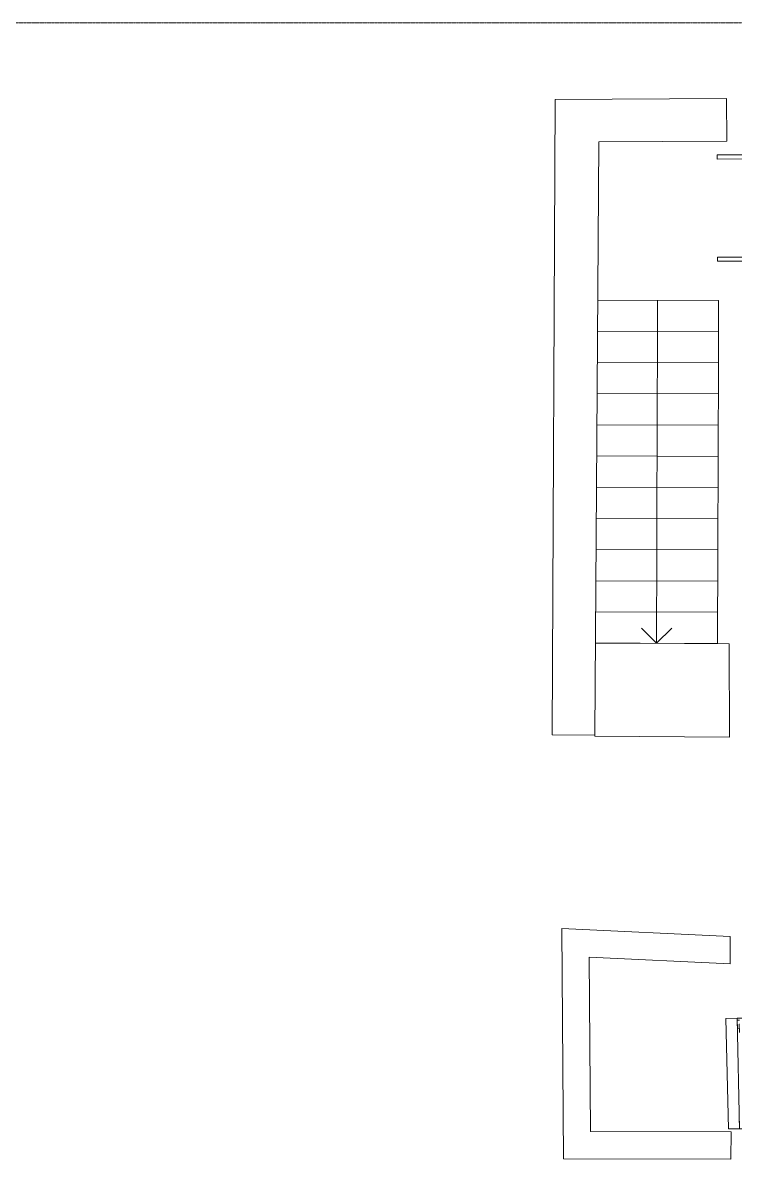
# Model space of a CAD drawing. Header units: millimetres. Extents: x -11886 to 379896, y -8130 to 47743.
# Drawn here: x 38924 to 45956, y 25631 to 36857 of the extents above; entities that cross this region are included whole.
import ezdxf

# ---------------------------------------------------------------- set-up
doc = ezdxf.new("R2010")
doc.units = ezdxf.units.MM
doc.linetypes.add('ADSK_Линия сетки', pattern=[25, 20, -2.5, 0, -2.5])
for name, color, linetype, lineweight in [('Лестницы', 7, 'Continuous', 18), ('Оси', 7, 'Continuous', 9), ('Перекрытие', 7, 'Continuous', 18), ('Стрелки вверх', 7, 'Continuous', 18)]:
    doc.layers.add(name, color=color, linetype=linetype, lineweight=lineweight)
doc.layers.add('Линии', color=7, linetype='Continuous', lineweight=9, true_color=0x00a600)

# ---------------------------------------------------------------- blocks, each defined once
blk = doc.blocks.new('AC_Окно_1Створка - 1091_5х1319h-807647-01 План 1-го этажа маркировочный')
at = {"layer": 'Линии', "color": 8, "lineweight": 18, "true_color": 0x808080}
for p, q in [((508, 408), (-584, 408)), ((-584, 408), (-584, 298)), ((508, 298), (508, 408)), ((-584, 298), (-584, 263)), ((-584, 298), (-549, 298)), ((-584, 298), (508, 298)), ((-564, 298), (-484, 298)), ((-484, 298), (-484, 296)), ((448, 278), (368, 278)), ((408, 298), (408, 278)), ((488, 298), (408, 298)), ((448, 276), (448, 278)), ((508, 298), (473, 298)), ((488, 275), (488, 298)), ((508, 298), (508, 239))]:
    blk.add_line(p, q, dxfattribs=at)

msp = doc.modelspace()

# ---------------------------------------------------------------- linework, layer by layer
at = {"layer": 'Лестницы'}
for p, q in [((45791.96, 34114.19), (44600.08, 34117.96)), ((45791.96, 34114.19), (44600.08, 34117.96)), ((45791.96, 34114.19), (45790.99, 33806.09)), ((45790.99, 33806.09), (44597.9, 33809.86)), ((45790.99, 33806.09), (44597.9, 33809.86)), ((45790.99, 33806.09), (45790.02, 33497.99)), ((45790.02, 33497.99), (44595.71, 33501.77)), ((45790.02, 33497.99), (44595.71, 33501.77)), ((45790.02, 33497.99), (45789.04, 33189.89)), ((45789.04, 33189.89), (44593.53, 33193.67)), ((45789.04, 33189.89), (44593.53, 33193.67)), ((45789.04, 33189.89), (45788.07, 32881.79)), ((45788.07, 32881.79), (44591.35, 32885.58)), ((45788.07, 32881.79), (44591.35, 32885.58)), ((45788.07, 32881.79), (45787.09, 32573.69)), ((45787.09, 32573.69), (44589.17, 32577.48)), ((45787.09, 32573.69), (44589.17, 32577.48)), ((45787.09, 32573.69), (45786.12, 32265.6)), ((45786.12, 32265.6), (44586.98, 32269.39)), ((45786.12, 32265.6), (44586.98, 32269.39)), ((45786.12, 32265.6), (45785.14, 31957.5)), ((45785.14, 31957.5), (44584.8, 31961.29)), ((45785.14, 31957.5), (44584.8, 31961.29)), ((45785.14, 31957.5), (45784.17, 31649.4)), ((45784.17, 31649.4), (44582.62, 31653.2)), ((45784.17, 31649.4), (44582.62, 31653.2)), ((45784.17, 31649.4), (45783.2, 31341.3)), ((45783.2, 31341.3), (44580.43, 31345.1)), ((45783.2, 31341.3), (44580.43, 31345.1)), ((45783.2, 31341.3), (45782.22, 31033.2)), ((45782.22, 31033.2), (44578.25, 31037.01)), ((45782.22, 31033.2), (44578.25, 31037.01)), ((45782.22, 31033.2), (45781.25, 30725.1)), ((45781.25, 30725.1), (44576.07, 30728.91))]:
    msp.add_line(p, q, dxfattribs=at)
at = {"layer": 'Линии', "color": 8, "lineweight": 18, "true_color": 0x808080}
for p, q in [((44149.77, 29822.73), (44177.45, 36098.02)), ((44177.45, 36098.02), (45868.96, 36107.48)), ((45871.3, 35688.48), (45868.96, 36107.48)), ((44611.16, 35681.44), (44569.64, 29821.94)), ((45871.3, 35688.48), (44611.16, 35681.44)), ((45777.54, 35550.91), (46033.21, 35551.54)), ((45777.64, 35510.41), (45777.54, 35550.91)), ((45777.64, 35510.41), (46033.21, 35511.04)), ((46033.21, 34541.04), (45780.01, 34540.42)), ((45780.1, 34500.92), (45780.01, 34540.42)), ((45780.1, 34500.92), (46033.21, 34501.53)), ((44568.76, 29820.88), (44149.77, 29822.73)), ((44568.77, 29821.95), (44568.76, 29820.88)), ((44569.64, 29821.94), (44568.77, 29821.95)), ((44260.32, 25635.51), (44243.4, 27910.9)), ((44243.4, 27910.9), (45906.28, 27832.37)), ((45907.24, 27562.03), (45906.28, 27832.37)), ((44515.51, 27627.75), (44528.32, 25904.7)), ((45907.24, 27562.03), (44515.51, 27627.75)), ((44528.32, 25904.7), (45914, 25900.5)), ((45913.19, 25630.5), (45914, 25900.5)), ((45913.19, 25630.5), (44260.32, 25635.51))]:
    msp.add_line(p, q, dxfattribs=at)
at = {"layer": 'Оси', "linetype": 'ADSK_Линия сетки'}
msp.add_line((-11086.22, 36856.79), (57141.72, 36856.79), dxfattribs=at)
at = {"layer": 'Перекрытие', "color": 136, "true_color": 0x008080}
for p, q in [((45896.08, 30722.14), (44576.09, 30731.49)), ((45899.34, 29799.93), (45896.08, 30722.14)), ((44569.64, 29821.94), (44569.55, 29809.36)), ((44569.55, 29809.36), (45899.34, 29799.93))]:
    msp.add_line(p, q, dxfattribs=at)
at = {"layer": 'Стрелки вверх'}
for p, q in [((45189.37, 34116.09), (45188.39, 33807.99)), ((45188.39, 33807.99), (45187.42, 33499.89)), ((45187.42, 33499.89), (45186.44, 33191.8)), ((45186.44, 33191.8), (45185.47, 32883.7)), ((45185.47, 32883.7), (45184.5, 32575.6)), ((45184.5, 32575.6), (45183.52, 32267.5)), ((45183.52, 32267.5), (45182.55, 31959.4)), ((45182.55, 31959.4), (45181.57, 31651.3)), ((45181.57, 31651.3), (45180.6, 31343.21)), ((45180.6, 31343.21), (45179.63, 31035.11)), ((45179.63, 31035.11), (45178.65, 30727.22)), ((45178.65, 30727.01), (45029.13, 30877.48)), ((45178.65, 30727.01), (45329.12, 30876.53))]:
    msp.add_line(p, q, dxfattribs=at)

# ---------------------------------------------------------------- block references
at = {"layer": 'Линии', "color": 8, "lineweight": 18, "true_color": 0x808080, "rotation": 91.22834410468771}
msp.add_blockref('AC_Окно_1Створка - 1091_5х1319h-807647-01 План 1-го этажа маркировочный', (46283.21, 26522.27), dxfattribs=at)

doc.saveas('drawing.dxf')
